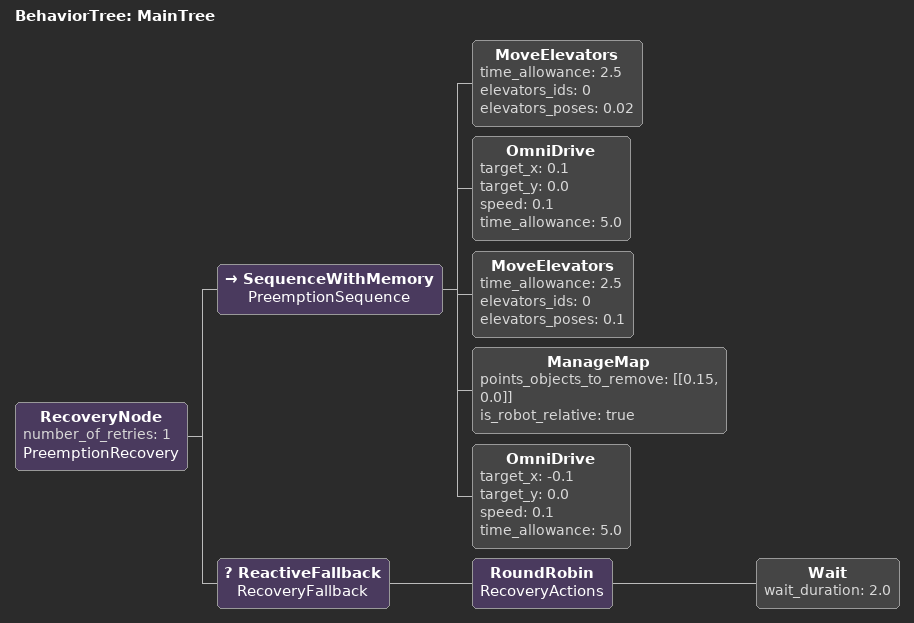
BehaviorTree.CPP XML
<root BTCPP_format="4" main_tree_to_execute="MainTree">
    <BehaviorTree ID="MainTree">
        <RecoveryNode number_of_retries="1" name="PreemptionRecovery">
            <SequenceWithMemory name="PreemptionSequence">
                <MoveElevators time_allowance="2.5" elevators_ids="0" elevators_poses="0.02"/>
                <OmniDrive target_x="0.1" target_y="0.0" speed="0.1" time_allowance="5.0"/>
                <MoveElevators time_allowance="2.5" elevators_ids="0" elevators_poses="0.1"/>
                <ManageMap points_objects_to_remove="[[0.15, 0.0]]" is_robot_relative="true"/>
                <OmniDrive target_x="-0.1" target_y="0.0" speed="0.1" time_allowance="5.0"/>
            </SequenceWithMemory>
            <ReactiveFallback name="RecoveryFallback">
                <RoundRobin name="RecoveryActions">
                    <Wait wait_duration="2.0"/>
                </RoundRobin>
            </ReactiveFallback>
        </RecoveryNode>
    </BehaviorTree>
</root>
